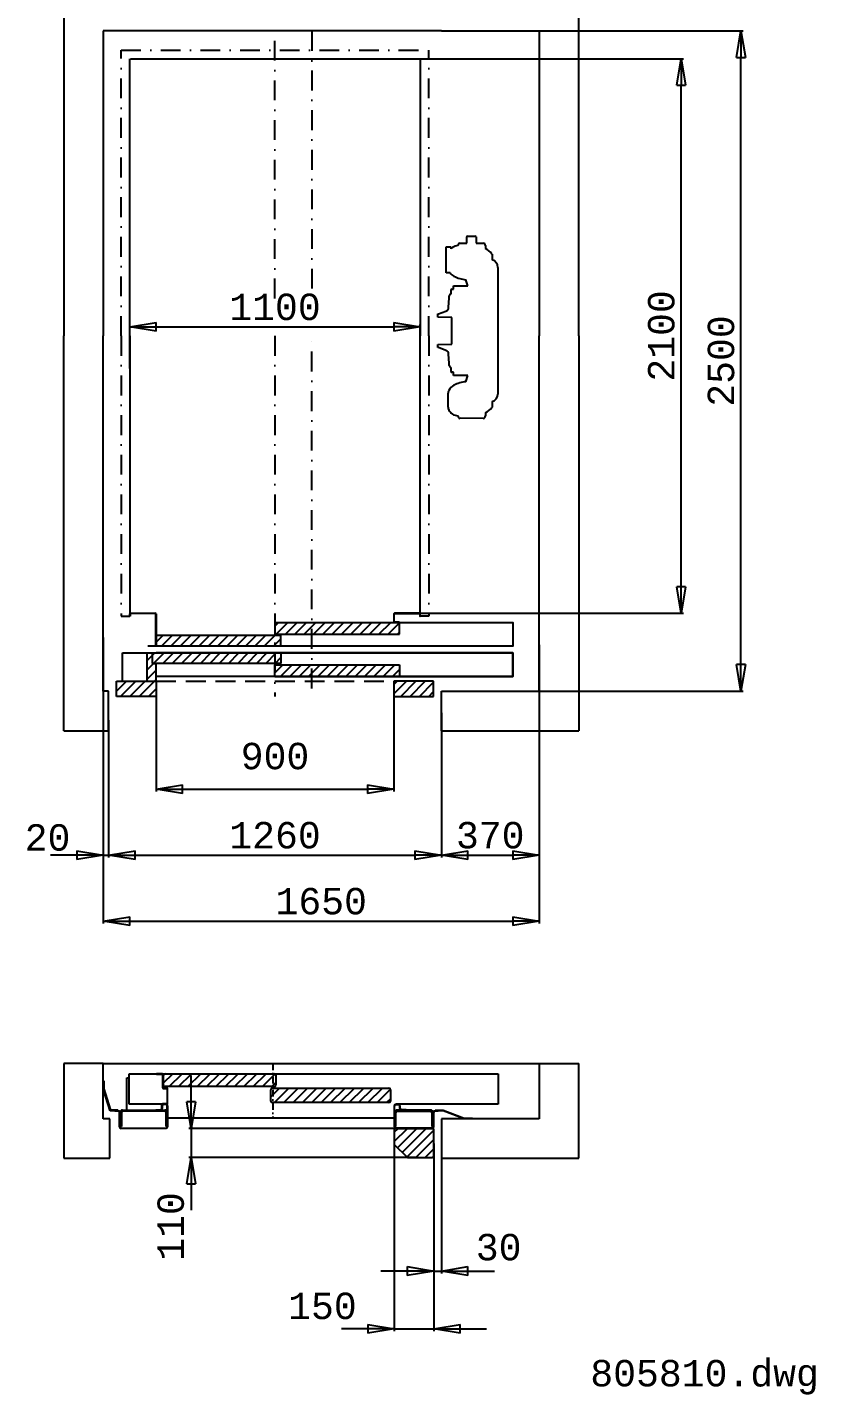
# Model space of a CAD drawing. Extents: x 29716 to 54257, y -8238 to 9896.
# Drawn here: x 46358 to 49343, y -8120 to -2941 of the extents above; entities that cross this region are included whole.
import ezdxf

# ---------------------------------------------------------------- set-up
doc = ezdxf.new("R2010")
doc.units = 0
doc.header["$LTSCALE"] = 50
doc.header["$MEASUREMENT"] = 0
doc.linetypes.add('DASHDOT', pattern=[1, 0.5, -0.25, 0, -0.25])
doc.linetypes.add('DASHED', pattern=[0.75, 0.5, -0.25])
doc.layers.get('0').update_dxf_attribs({"linetype": 'CONTINUOUS'})
doc.layers.get('Defpoints').update_dxf_attribs({"linetype": 'CONTINUOUS'})
for name, color, linetype in [('CONT_35', 250, 'CONTINUOUS'), ('CONT_70', 5, 'CONTINUOUS'), ('DASH_35', 30, 'DASHED'), ('DASHD_35', 40, 'DASHDOT'), ('DIM', 7, 'CONTINUOUS'), ('HATCH_35', 6, 'CONTINUOUS'), ('TEXT_50', 7, 'CONTINUOUS')]:
    doc.layers.add(name, color=color, linetype=linetype)
doc.styles.get("Standard").update_dxf_attribs({"font": 'monotxt'})
doc.dimstyles.get("Standard").update_dxf_attribs({"dimscale": 50, "dimtxt": 2, "dimasz": 2, "dimexe": 0.18, "dimexo": 0, "dimgap": 0.5, "dimtad": 1, "dimdec": 0, "dimrnd": 1, "dimzin": 0, "dimdsep": 46, "dimtxsty": 'Standard', "dimblk": 'CLOSED', "dimcen": 0.09, "dimadec": 0, "dimazin": 0, "dimtfac": 1, "dimtdec": 0, "dimtmove": 2, "dimatfit": 0, "dimldrblk": 'CLOSED', "dimfxl": 1, "dimtolj": 1, "dimtzin": 0, "dimarcsym": 0})
pattern_1 = [(45, (36998.805, -98202.149), (-17.6776695, 17.6776695), [])]

# ---------------------------------------------------------------- blocks, each defined once
blk = doc.blocks.new('_Closed')
at = {"color": 0, "linetype": 'Continuous', "lineweight": -2}
for p, q in [((-1, 0.167), (0, 0)), ((-1, 0.167), (-1, -0.167)), ((0, 0), (-1, -0.167)), ((0, 0), (-1, 0))]:
    blk.add_line(p, q, dxfattribs=at)
blk = doc.blocks.new('*D225')
at = {"layer": 'Defpoints', "color": 0, "transparency": 16777216}
for p in [(47747.4, -7156.1), (47897, -7168.5), (47897, -7870.2)]:
    blk.add_point(p, dxfattribs=at)
at = {"layer": 'DIM', "color": 0, "lineweight": -2, "transparency": 16777216}
for p, q in [((47747.4, -7156.1), (47747.4, -7879.2)), ((47897, -7168.5), (47897, -7879.2)), ((47647.4, -7870.2), (47547.4, -7870.2)), ((47747.4, -7870.2), (47897, -7870.2)), ((47997, -7870.2), (48097, -7870.2))]:
    blk.add_line(p, q, dxfattribs=at)
at = {"layer": 'DIM', "color": 0, "lineweight": -2, "transparency": 16777216, "xscale": 100, "yscale": 100, "zscale": 100}
blk.add_blockref('_Closed', (47747.4, -7870.2), dxfattribs=at)
at = {"layer": 'DIM', "color": 0, "lineweight": -2, "transparency": 16777216, "xscale": 100, "yscale": 100, "zscale": 100, "rotation": 180}
blk.add_blockref('_Closed', (47897, -7870.2), dxfattribs=at)
at = {"layer": 'DIM', "color": 0, "transparency": 16777216, "insert": (47475.6, -7784.3), "char_height": 100, "attachment_point": 5}
blk.add_mtext('\\A1;150', dxfattribs=at)
blk = doc.blocks.new('*D215')
at = {"layer": 'Defpoints', "color": 0, "transparency": 16777216}
for p in [(47926.6, -7189.6), (47897, -7199.8), (47926.6, -7651.6)]:
    blk.add_point(p, dxfattribs=at)
at = {"layer": 'DIM', "color": 0, "lineweight": -2, "transparency": 16777216}
for p, q in [((47926.6, -7189.6), (47926.6, -7660.6)), ((47897, -7199.8), (47897, -7660.6)), ((47797, -7651.6), (47697, -7651.6)), ((47897, -7651.6), (47926.6, -7651.6)), ((48026.6, -7651.6), (48126.6, -7651.6))]:
    blk.add_line(p, q, dxfattribs=at)
at = {"layer": 'DIM', "color": 0, "lineweight": -2, "transparency": 16777216, "xscale": 100, "yscale": 100, "zscale": 100}
blk.add_blockref('_Closed', (47897, -7651.6), dxfattribs=at)
at = {"layer": 'DIM', "color": 0, "lineweight": -2, "transparency": 16777216, "xscale": 100, "yscale": 100, "zscale": 100, "rotation": 180}
blk.add_blockref('_Closed', (47926.6, -7651.6), dxfattribs=at)
at = {"layer": 'DIM', "color": 0, "transparency": 16777216, "insert": (48142.8, -7561.8), "char_height": 100, "attachment_point": 5}
blk.add_mtext('\\A1;30', dxfattribs=at)
blk = doc.blocks.new('*D216')
at = {"layer": 'Defpoints', "color": 0, "transparency": 16777216}
for p in [(48296, -5351.9), (47926, -5573), (48296, -6076.6)]:
    blk.add_point(p, dxfattribs=at)
at = {"layer": 'DIM', "color": 0, "lineweight": -2, "transparency": 16777216}
for p, q in [((48296, -5351.9), (48296, -6085.6)), ((47926, -5573), (47926, -6085.6)), ((48026, -6076.6), (48196, -6076.6))]:
    blk.add_line(p, q, dxfattribs=at)
at = {"layer": 'DIM', "color": 0, "lineweight": -2, "transparency": 16777216, "xscale": 100, "yscale": 100, "zscale": 100, "rotation": 180}
blk.add_blockref('_Closed', (47926, -6076.6), dxfattribs=at)
at = {"layer": 'DIM', "color": 0, "lineweight": -2, "transparency": 16777216, "xscale": 100, "yscale": 100, "zscale": 100}
blk.add_blockref('_Closed', (48296, -6076.6), dxfattribs=at)
at = {"layer": 'DIM', "color": 0, "transparency": 16777216, "insert": (48111, -6001.6), "char_height": 100, "attachment_point": 5}
blk.add_mtext('\\A1;370', dxfattribs=at)
blk = doc.blocks.new('*D217')
at = {"layer": 'Defpoints', "color": 0, "transparency": 16777216}
for p in [(47690.5, -3060.1), (48834.2, -3060.1), (47780.1, -5160.1)]:
    blk.add_point(p, dxfattribs=at)
at = {"layer": 'DIM', "color": 0, "lineweight": -2, "transparency": 16777216}
for p, q in [((47690.5, -3060.1), (48843.2, -3060.1)), ((48834.2, -5060.1), (48834.2, -3160.1)), ((47780.1, -5160.1), (48843.2, -5160.1))]:
    blk.add_line(p, q, dxfattribs=at)
at = {"layer": 'DIM', "color": 0, "lineweight": -2, "transparency": 16777216, "xscale": 100, "yscale": 100, "zscale": 100}
for p, rotation in [((48834.2, -3060.1), 90), ((48834.2, -5160.1), 270)]:
    blk.add_blockref('_Closed', p, dxfattribs=dict(at, rotation=rotation))
at = {"layer": 'DIM', "color": 0, "transparency": 16777216, "insert": (48759.2, -4110.1), "char_height": 100, "attachment_point": 5, "rotation": 90}
blk.add_mtext('\\A1;2100', dxfattribs=at)
blk = doc.blocks.new('*D218')
at = {"layer": 'Defpoints', "color": 0, "transparency": 16777216}
for p in [(46646, -5252.3), (48296, -5280.5), (48296, -6326.4)]:
    blk.add_point(p, dxfattribs=at)
at = {"layer": 'DIM', "color": 0, "lineweight": -2, "transparency": 16777216}
for p, q in [((46646, -5252.3), (46646, -6335.4)), ((48296, -5280.5), (48296, -6335.4)), ((46746, -6326.4), (48196, -6326.4))]:
    blk.add_line(p, q, dxfattribs=at)
at = {"layer": 'DIM', "color": 0, "lineweight": -2, "transparency": 16777216, "xscale": 100, "yscale": 100, "zscale": 100, "rotation": 180}
blk.add_blockref('_Closed', (46646, -6326.4), dxfattribs=at)
at = {"layer": 'DIM', "color": 0, "lineweight": -2, "transparency": 16777216, "xscale": 100, "yscale": 100, "zscale": 100}
blk.add_blockref('_Closed', (48296, -6326.4), dxfattribs=at)
at = {"layer": 'DIM', "color": 0, "transparency": 16777216, "insert": (47471, -6251.4), "char_height": 100, "attachment_point": 5}
blk.add_mtext('\\A1;1650', dxfattribs=at)
blk = doc.blocks.new('*D219')
at = {"layer": 'Defpoints', "color": 0, "transparency": 16777216}
for p in [(47790.1, -7111.2), (46978.8, -7221), (47838.4, -7221)]:
    blk.add_point(p, dxfattribs=at)
at = {"layer": 'DIM', "color": 0, "lineweight": -2, "transparency": 16777216}
for p, q in [((46978.8, -7011.2), (46978.8, -6911.2)), ((47790.1, -7111.2), (46969.8, -7111.2)), ((46978.8, -7111.2), (46978.8, -7221)), ((47838.4, -7221), (46969.8, -7221)), ((46978.8, -7321), (46978.8, -7421))]:
    blk.add_line(p, q, dxfattribs=at)
at = {"layer": 'DIM', "color": 0, "lineweight": -2, "transparency": 16777216, "xscale": 100, "yscale": 100, "zscale": 100}
for p, rotation in [((46978.8, -7111.2), 270), ((46978.8, -7221), 90)]:
    blk.add_blockref('_Closed', p, dxfattribs=dict(at, rotation=rotation))
at = {"layer": 'DIM', "color": 0, "transparency": 16777216, "insert": (46901.7, -7482.9), "char_height": 100, "attachment_point": 5, "rotation": 90}
blk.add_mtext('\\A1;110', dxfattribs=at)
blk = doc.blocks.new('*D221')
at = {"layer": 'Defpoints', "color": 0, "transparency": 16777216}
for p in [(47846, -4075.7), (47846, -4171.1), (46746, -4233.5)]:
    blk.add_point(p, dxfattribs=at)
at = {"layer": 'DIM', "color": 0, "lineweight": -2, "transparency": 16777216}
for p, q in [((46746, -4233.5), (46746, -4066.7)), ((46846, -4075.7), (47746, -4075.7)), ((47846, -4171.1), (47846, -4066.7))]:
    blk.add_line(p, q, dxfattribs=at)
at = {"layer": 'DIM', "color": 0, "lineweight": -2, "transparency": 16777216, "xscale": 100, "yscale": 100, "zscale": 100, "rotation": 180}
blk.add_blockref('_Closed', (46746, -4075.7), dxfattribs=at)
at = {"layer": 'DIM', "color": 0, "lineweight": -2, "transparency": 16777216, "xscale": 100, "yscale": 100, "zscale": 100}
blk.add_blockref('_Closed', (47846, -4075.7), dxfattribs=at)
at = {"layer": 'DIM', "color": 0, "transparency": 16777216, "insert": (47296, -4000.7), "char_height": 100, "attachment_point": 5}
blk.add_mtext('\\A1;1100', dxfattribs=at)
blk = doc.blocks.new('*D222')
at = {"layer": 'Defpoints', "color": 0, "transparency": 16777216}
for p in [(47926, -5538.1), (46666, -5565.1), (47926, -6076.6)]:
    blk.add_point(p, dxfattribs=at)
at = {"layer": 'DIM', "color": 0, "lineweight": -2, "transparency": 16777216}
for p, q in [((47926, -5538.1), (47926, -6085.6)), ((46666, -5565.1), (46666, -6085.6)), ((46766, -6076.6), (47826, -6076.6))]:
    blk.add_line(p, q, dxfattribs=at)
at = {"layer": 'DIM', "color": 0, "lineweight": -2, "transparency": 16777216, "xscale": 100, "yscale": 100, "zscale": 100, "rotation": 180}
blk.add_blockref('_Closed', (46666, -6076.6), dxfattribs=at)
at = {"layer": 'DIM', "color": 0, "lineweight": -2, "transparency": 16777216, "xscale": 100, "yscale": 100, "zscale": 100}
blk.add_blockref('_Closed', (47926, -6076.6), dxfattribs=at)
at = {"layer": 'DIM', "color": 0, "transparency": 16777216, "insert": (47296, -6001.6), "char_height": 100, "attachment_point": 5}
blk.add_mtext('\\A1;1260', dxfattribs=at)
blk = doc.blocks.new('*D223')
at = {"layer": 'Defpoints', "color": 0, "transparency": 16777216}
for p in [(46846, -5456.2), (47746, -5458.1), (47746, -5826.9)]:
    blk.add_point(p, dxfattribs=at)
at = {"layer": 'DIM', "color": 0, "lineweight": -2, "transparency": 16777216}
for p, q in [((46846, -5456.2), (46846, -5835.9)), ((47746, -5458.1), (47746, -5835.9)), ((46946, -5826.9), (47646, -5826.9))]:
    blk.add_line(p, q, dxfattribs=at)
at = {"layer": 'DIM', "color": 0, "lineweight": -2, "transparency": 16777216, "xscale": 100, "yscale": 100, "zscale": 100, "rotation": 180}
blk.add_blockref('_Closed', (46846, -5826.9), dxfattribs=at)
at = {"layer": 'DIM', "color": 0, "lineweight": -2, "transparency": 16777216, "xscale": 100, "yscale": 100, "zscale": 100}
blk.add_blockref('_Closed', (47746, -5826.9), dxfattribs=at)
at = {"layer": 'DIM', "color": 0, "transparency": 16777216, "insert": (47296, -5701.9), "char_height": 100, "attachment_point": 5}
blk.add_mtext('\\A1;900', dxfattribs=at)
blk = doc.blocks.new('*D224')
at = {"layer": 'Defpoints', "color": 0, "transparency": 16777216}
for p in [(46646, -5455.1), (46666, -5605.1), (46666, -6076.6)]:
    blk.add_point(p, dxfattribs=at)
at = {"layer": 'DIM', "color": 0, "lineweight": -2, "transparency": 16777216}
for p, q in [((46646, -5455.1), (46646, -6085.6)), ((46666, -5605.1), (46666, -6085.6)), ((46546, -6076.6), (46446, -6076.6)), ((46646, -6076.6), (46666, -6076.6)), ((46766, -6076.6), (46866, -6076.6))]:
    blk.add_line(p, q, dxfattribs=at)
at = {"layer": 'DIM', "color": 0, "lineweight": -2, "transparency": 16777216, "xscale": 100, "yscale": 100, "zscale": 100}
blk.add_blockref('_Closed', (46646, -6076.6), dxfattribs=at)
at = {"layer": 'DIM', "color": 0, "lineweight": -2, "transparency": 16777216, "xscale": 100, "yscale": 100, "zscale": 100, "rotation": 180}
blk.add_blockref('_Closed', (46666, -6076.6), dxfattribs=at)
at = {"layer": 'DIM', "color": 0, "transparency": 16777216, "insert": (46434.7, -6010.2), "char_height": 100, "attachment_point": 5}
blk.add_mtext('\\A1;20', dxfattribs=at)
blk = doc.blocks.new('*D220')
at = {"layer": 'Defpoints', "color": 0, "transparency": 16777216}
for p in [(48151.2, -2955.1), (49060.3, -2955.1), (48112.8, -5455.1)]:
    blk.add_point(p, dxfattribs=at)
at = {"layer": 'DIM', "color": 0, "lineweight": -2, "transparency": 16777216}
for p, q in [((48151.2, -2955.1), (49069.3, -2955.1)), ((49060.3, -5355.1), (49060.3, -3055.1)), ((48112.8, -5455.1), (49069.3, -5455.1))]:
    blk.add_line(p, q, dxfattribs=at)
at = {"layer": 'DIM', "color": 0, "lineweight": -2, "transparency": 16777216, "xscale": 100, "yscale": 100, "zscale": 100}
for p, rotation in [((49060.3, -2955.1), 90), ((49060.3, -5455.1), 270)]:
    blk.add_blockref('_Closed', p, dxfattribs=dict(at, rotation=rotation))
at = {"layer": 'DIM', "color": 0, "transparency": 16777216, "insert": (48985.3, -4205.1), "char_height": 100, "attachment_point": 5, "rotation": 90}
blk.add_mtext('\\A1;2500', dxfattribs=at)

msp = doc.modelspace()

# ---------------------------------------------------------------- hatches: boundary and pattern name
at = {"layer": 'HATCH_35'}
h = msp.add_hatch(dxfattribs=at)
h.set_pattern_fill('ANSI31', color=256, scale=200, style=0)
h.set_pattern_definition(pattern_1)
h.paths.add_polyline_path([(47768, -5195.1), (47436, -5195.1), (47436, -5239.5), (47768, -5239.5)])
h.paths.add_polyline_path([(47436, -5195.1), (47296, -5195.1), (47296, -5239.5), (47436, -5239.5)])
h.paths.add_polyline_path([(47768, -5355.7), (47436, -5355.7), (47436, -5400.1), (47768, -5400.1)])
h.paths.add_polyline_path([(47436, -5355.7), (47296, -5355.7), (47296, -5400.1), (47436, -5400.1)])
h = msp.add_hatch(dxfattribs=at)
h.set_pattern_fill('ANSI31', color=256, scale=200, style=0)
h.set_pattern_definition(pattern_1)
h.paths.add_polyline_path([(47296, -5245.1), (46846, -5245.1), (46846, -5285.1), (47296, -5285.1)])
h.paths.add_polyline_path([(47318, -5245.1), (47296, -5245.1), (47296, -5285.1), (47318, -5285.1)])
h.paths.add_polyline_path([(47318, -5310.1), (47296, -5310.1), (47296, -5350.1), (47318, -5350.1)])
h.paths.add_polyline_path([(47296, -5310.1), (46830.9, -5310.1), (46830.9, -5350.1), (46846, -5350.1), (47296, -5350.1)])
h = msp.add_hatch(dxfattribs=at)
h.set_pattern_fill('ANSI31', color=256, scale=200, style=0)
h.set_pattern_definition(pattern_1)
h.paths.add_polyline_path([(46846, -5350.1), (46830.9, -5350.1), (46830.9, -5310.1), (46811, -5310.1), (46811, -5418.1), (46846, -5418.1)])
h = msp.add_hatch(dxfattribs=at)
h.set_pattern_fill('ANSI31', color=256, scale=200, style=0)
h.set_pattern_definition(pattern_1)
h.paths.add_polyline_path([(46846, -5418.1), (46811, -5418.1), (46696, -5418.1), (46696, -5475.1), (46846, -5475.1)])
h = msp.add_hatch(dxfattribs=at)
h.set_pattern_fill('ANSI31', color=256, scale=200, style=0)
h.set_pattern_definition(pattern_1)
h.paths.add_polyline_path([(47896, -5418.1), (47746, -5418.1), (47746, -5475.1), (47896, -5475.1)])
h = msp.add_hatch(dxfattribs=at)
h.set_pattern_fill('ANSI31', color=256, scale=200, style=0)
h.set_pattern_definition(pattern_1)
edge = h.paths.add_edge_path()
edge.add_arc((46879.8, -6910.3), 6.09, 90, 180)
edge.add_line((46873.7, -6910.3), (46873.7, -6946.9))
edge.add_arc((46879.8, -6946.9), 6.09, 180, 270)
edge.add_line((46879.8, -6952.9), (47293.1, -6952.9))
edge.add_arc((47293.1, -6946.9), 6.09, 270, 360)
edge.add_line((47299.2, -6946.9), (47299.2, -6910.3))
edge.add_arc((47293.1, -6910.3), 6.09, 0, 90)
edge.add_line((47293.1, -6904.2), (46879.8, -6904.2))
h = msp.add_hatch(dxfattribs=at)
h.set_pattern_fill('ANSI31', color=256, scale=200, style=0)
h.set_pattern_definition(pattern_1)
edge = h.paths.add_edge_path()
edge.add_line((47733.3, -6965.1), (47733.3, -7007.7))
edge.add_arc((47727.2, -7007.7), 6.09, -90, 0, ccw=False)
edge.add_line((47727.2, -7013.8), (47286.4, -7013.8))
edge.add_arc((47286.4, -7007.7), 6.09, 180, 270, ccw=False)
edge.add_line((47280.3, -7007.7), (47280.3, -6965.1))
edge.add_arc((47286.4, -6965.1), 6.09, 90, 180, ccw=False)
edge.add_line((47286.4, -6959), (47727.2, -6959))
edge.add_arc((47727.2, -6965.1), 6.09, 0, 90, ccw=False)
h = msp.add_hatch(dxfattribs=at)
h.set_pattern_fill('ANSI31', color=256, scale=200, style=0)
h.set_pattern_definition(pattern_1)
edge = h.paths.add_edge_path()
edge.add_arc((47892.2, -7216.1), 4.87, 270, 360)
edge.add_line((47897, -7216.1), (47897, -7116.1))
edge.add_arc((47892.2, -7116.1), 4.87, 0, 90)
edge.add_line((47892.2, -7111.2), (47752.3, -7111.2))
edge.add_arc((47752.3, -7116.1), 4.87, 90, 180)
edge.add_line((47747.4, -7116.1), (47747.4, -7170.3))
edge.add_arc((47752.3, -7170.3), 4.87, 180, 225)
edge.add_line((47748.8, -7173.7), (47794.7, -7219.6))
edge.add_arc((47798.1, -7216.1), 4.87, 225, 270)
edge.add_line((47798.1, -7221), (47892.2, -7221))
h.paths.add_polyline_path([(47317.3, -7709.3), (47634, -7709.3), (47634, -7859.3), (47317.3, -7859.3)], flags=9)

# ---------------------------------------------------------------- linework, layer by layer
at = {"layer": 'CONT_35', "ltscale": 3}
for p, q in [((46746, -4110.1), (46746, -3060.1)), ((46749, -3060.1), (47846, -3060.1)), ((47846, -3060.1), (47846, -4110.1)), ((47944.1, -3772.1), (47961.6, -3772.1)), ((47944.1, -3871.6), (47944.1, -3772.1)), ((47961.6, -3772.1), (47961.6, -3779.8)), ((47967.7, -3774.6), (47967.7, -3774.6)), ((47988.3, -3768.1), (47988.3, -3768.1)), ((47996.6, -3758.6), (48021.8, -3758.6)), ((48021.8, -3758.6), (48021.8, -3735)), ((48024.8, -3732), (48054.5, -3732)), ((48057.5, -3735), (48057.5, -3758.5)), ((48057.5, -3758.5), (48084.3, -3758.5)), ((48084.3, -3758.5), (48084.3, -3758.5)), ((48092.6, -3768.1), (48092.6, -3779.1)), ((48116.5, -3799.8), (48118.4, -3800.3)), ((48118.4, -3800.3), (48118.4, -3822.1)), ((47958.8, -3871.6), (47944.1, -3871.6)), ((48140.1, -3850.5), (48140.1, -4330.2)), ((47965.5, -3932.8), (47972.5, -3932.8)), ((47972.5, -3920.4), (48025.8, -3920.4)), ((47972.5, -3932.8), (47972.5, -3920.4)), ((48025.8, -3920.4), (48018.8, -3897.3)), ((47953.5, -4001.6), (47956, -3967.4)), ((47956, -3967.4), (47956, -3958.4)), ((47962.5, -3950.5), (47962.5, -3935.8)), ((47912.5, -4026.4), (47915.5, -4026.3)), ((47912.5, -4038.4), (47912.5, -4026.4)), ((47966, -4039.9), (47912.5, -4038.4)), ((47915.5, -4026.3), (47943.4, -4015.9)), ((47966, -4140.8), (47966, -4039.9)), ((46746, -4110.1), (46746, -5160.1)), ((47846, -5160.1), (47846, -4110.1)), ((47912.5, -4142.4), (47966, -4140.8)), ((47912.5, -4154.4), (47912.5, -4142.4)), ((47915.5, -4154.4), (47912.5, -4154.4)), ((47943.4, -4164.8), (47915.5, -4154.4)), ((47956, -4213.4), (47953.5, -4179.1)), ((47956, -4222.4), (47956, -4213.4)), ((47962.5, -4244.9), (47962.5, -4230.2)), ((47972.5, -4247.9), (47965.5, -4247.9)), ((47972.5, -4260.3), (47972.5, -4247.9)), ((48025.8, -4260.3), (47972.5, -4260.3)), ((48018.8, -4283.4), (48025.8, -4260.3)), ((47951.1, -4379.6), (47951.1, -4327.3)), ((48092.6, -4401.6), (48092.6, -4412.6)), ((48118.4, -4380.4), (48116.5, -4380.9)), ((48118.4, -4358.6), (48118.4, -4380.4)), ((48084.3, -4422.2), (47996.6, -4422.1)), ((46746, -5171.1), (46746, -5163.1)), ((46747.5, -5171.1), (46746, -5171.1)), ((46747.5, -5163.2), (46747.5, -5171.1)), ((46749, -5160.1), (46842.9, -5160.1)), ((46842.9, -5161.6), (46749.1, -5161.6)), ((46844.5, -5282), (46844.5, -5163.2)), ((46846, -5163.2), (46846, -5191)), ((47296, -5195.1), (47296, -5239.5)), ((47768, -5239.5), (47768, -5195.1)), ((47318, -5245.1), (46846, -5245.1)), ((46846, -5250.1), (46846, -5279.5)), ((47296, -5239.5), (47768, -5239.5)), ((47318, -5285.1), (47318, -5245.1)), ((46719, -5418.1), (46719, -5310.1)), ((46811, -5310.1), (46811, -5418.1)), ((46816, -5283.6), (46842.9, -5283.6)), ((46816, -5285.1), (46816, -5283.6)), ((46843, -5285.1), (46816, -5285.1)), ((46830.9, -5310.1), (46830.9, -5350.1)), ((47318, -5310.1), (47318, -5350.1)), ((48196, -5310.1), (48196, -5400.1)), ((46830.9, -5350.1), (46846, -5350.1)), ((47318, -5350.1), (46846, -5350.1)), ((46846, -5418.1), (46846, -5350.1)), ((47296, -5355.7), (47768, -5355.7)), ((47296, -5355.7), (47768, -5355.7)), ((47296, -5400.1), (47296, -5355.7)), ((47768, -5355.7), (47768, -5400.1)), ((46696, -5475.1), (46696, -5418.1)), ((46846, -5418.1), (46846, -5475.1)), ((47896, -5418.1), (47746, -5418.1)), ((47746, -5418.1), (47746, -5475.1)), ((47896, -5475.1), (47896, -5418.1)), ((46846, -5475.1), (46696, -5475.1)), ((47746, -5475.1), (47896, -5475.1))]:
    msp.add_line(p, q, dxfattribs=at)
at = {"layer": 'CONT_35'}
for p, q in [((46646, -6865.7), (48296, -6865.7)), ((46646, -6962), (46646, -6931.5)), ((46646, -6931.5), (46647.8, -6931.5)), ((46647.8, -6931.5), (46647.8, -6962.1)), ((46734.9, -7041.8), (46734.9, -6920.1)), ((46734.9, -6920.1), (46743.4, -6920.1)), ((46743.4, -6904.2), (48140.6, -6904.2)), ((46743.4, -7019.9), (46743.4, -6904.2)), ((46868.1, -6904.2), (46846.9, -6904.2)), ((46846.9, -6904.2), (46846.9, -6905.5)), ((46846.9, -6905.5), (46868.1, -6905.5)), ((46870.1, -6907.4), (46870.1, -6957.1)), ((46871.3, -6957.1), (46871.3, -6907.4)), ((46873.7, -6946.9), (46873.7, -6910.3)), ((46879.8, -6904.2), (47293.1, -6904.2)), ((47299.2, -6910.3), (47299.2, -6946.9)), ((48140.6, -6904.2), (48140.6, -7019.9)), ((46671.4, -7044.3), (46646, -6962)), ((46647.8, -6962.1), (46672.6, -7042.4)), ((46886.4, -6959), (46873.2, -6959)), ((46873.2, -6960.3), (46886.4, -6960.3)), ((47293.1, -6952.9), (46879.8, -6952.9)), ((46888.3, -6962.2), (46888.3, -7016.8)), ((46889.5, -7016.8), (46889.5, -6962.2)), ((47280.3, -7007.7), (47280.3, -6965.1)), ((47286.4, -6959), (47727.2, -6959)), ((47733.3, -6965.1), (47733.3, -7007.7)), ((46701.3, -7042.4), (46672.6, -7042.4)), ((46701.3, -7042.4), (46701.3, -7044.3)), ((46719.1, -7041.8), (46878.6, -7041.8)), ((46867.3, -7019.9), (46743.4, -7019.9)), ((46844.5, -7041.8), (46844.5, -7040.6)), ((46844.5, -7040.6), (46862.8, -7040.6)), ((46862.8, -7041.8), (46844.5, -7041.8)), ((46862.8, -7041.8), (46844.5, -7041.8)), ((46866.4, -7022.4), (46866.4, -7035.7)), ((46866.4, -7035.7), (46867.6, -7035.7)), ((46867.6, -7035.7), (46867.6, -7022.4)), ((46867.6, -7035.7), (46867.6, -7026)), ((46868.8, -7026), (46868.8, -7035.7)), ((46886.4, -7018.7), (46870.1, -7018.7)), ((46870.1, -7019.9), (46886.4, -7019.9)), ((46870.1, -7019.9), (46886.4, -7019.9)), ((46873.7, -7019.9), (46883.5, -7019.9)), ((46883.5, -7021.1), (46873.7, -7021.1)), ((46888.3, -7105.2), (46888.3, -7026)), ((46889.5, -7026), (46889.5, -7105.2)), ((47727.2, -7013.8), (47286.4, -7013.8)), ((47747.4, -7026), (47747.4, -7105.2)), ((47748.6, -7105.2), (47748.6, -7026)), ((48140.6, -7019.9), (47753.5, -7019.9)), ((47763.2, -7019.9), (47753.5, -7019.9)), ((47753.5, -7021.1), (47763.2, -7021.1)), ((47884.9, -7041.8), (47758.3, -7041.8)), ((47768.1, -7026), (47768.1, -7035.7)), ((47769.3, -7035.7), (47769.3, -7026)), ((47792.4, -7040.6), (47774.2, -7040.6)), ((47774.2, -7041.8), (47792.4, -7041.8)), ((47792.4, -7041.8), (47792.4, -7040.6)), ((47901.9, -7042.4), (47932.3, -7042.4)), ((47901.9, -7044.3), (47901.9, -7042.4)), ((47932.3, -7042.4), (48012.9, -7072.9)), ((46701.3, -7044.3), (46671.4, -7044.3)), ((46689.8, -7045.5), (46689.8, -7044.3)), ((46689.8, -7044.3), (46702, -7044.3)), ((46702, -7045.5), (46689.8, -7045.5)), ((46706.9, -7105.2), (46706.9, -7050.4)), ((46708.1, -7050.4), (46708.1, -7105.2)), ((46709.3, -7103.9), (46709.3, -7051.6)), ((46714.2, -7051.6), (46714.2, -7103.9)), ((46878.6, -7046.7), (46719.1, -7046.7)), ((46883.5, -7103.9), (46883.5, -7051.6)), ((46888.3, -7051.6), (46888.3, -7103.9)), ((46889.5, -7071.7), (47747.4, -7071.7)), ((47748.6, -7051.6), (47748.6, -7103.9)), ((47753.5, -7103.9), (47753.5, -7051.6)), ((47758.3, -7046.7), (47884.9, -7046.7)), ((47889.7, -7051.6), (47889.7, -7103.9)), ((47894.6, -7103.9), (47894.6, -7051.6)), ((47895.8, -7050.4), (47895.8, -7105.2)), ((47897, -7105.2), (47897, -7050.4)), ((47932.3, -7044.3), (47901.9, -7044.3)), ((47914.1, -7044.3), (47901.9, -7044.3)), ((47901.9, -7045.5), (47914.1, -7045.5)), ((47914.1, -7045.5), (47914.1, -7044.3)), ((48012.9, -7074.7), (47932.3, -7044.3)), ((48012.9, -7072.9), (48043.3, -7072.9)), ((48043.3, -7074.7), (48012.9, -7074.7)), ((48043.3, -7074.7), (48043.3, -7072.9)), ((46714.2, -7103.9), (46709.3, -7103.9)), ((46713, -7110), (46883.5, -7110)), ((46883.5, -7111.2), (46713, -7111.2)), ((46888.3, -7103.9), (46883.5, -7103.9)), ((47747.4, -7116.1), (47747.4, -7170.3)), ((47748.6, -7103.9), (47753.5, -7103.9)), ((47752.3, -7111.2), (47892.2, -7111.2)), ((47890.9, -7110), (47753.5, -7110)), ((47753.5, -7111.2), (47892.2, -7111.2)), ((47889.7, -7103.9), (47894.6, -7103.9)), ((47897, -7216.1), (47897, -7116.1)), ((47748.8, -7173.7), (47794.7, -7219.6)), ((47798.1, -7221), (47892.2, -7221))]:
    msp.add_line(p, q, dxfattribs=at)
at = {"layer": 'CONT_35', "ltscale": 3}
for points in [[(46846, -5173.1), (46846, -5245.1), (46846, -5285.1)], [(47296, -5195.1), (47768, -5195.1), (48196, -5195.1), (48196, -5285.1), (47318, -5285.1), (46846, -5285.1)], [(46719, -5310.1), (46811, -5310.1), (46830.9, -5310.1), (47318, -5310.1), (48196, -5310.1)], [(47296, -5400.1), (47768, -5400.1), (48196, -5400.1), (48196, -5310.1), (47318, -5310.1), (46846, -5310.1)], [(46696, -5418.1), (46811, -5418.1), (46846, -5418.1)], [(48196, -5400.1), (47768, -5400.1), (47296, -5400.1), (46846, -5400.1)]]:
    msp.add_lwpolyline(points, dxfattribs=at)
msp.add_lwpolyline([(47766, -5195.1), (47766, -5193.6), (47749.1, -5193.6, -0.414214), (47747.5, -5192), (47747.5, -5163.2, -0.414214), (47749.1, -5161.6), (47842.9, -5161.6, -0.414214), (47844.5, -5163.2), (47844.5, -5171.1), (47846, -5171.1), (47846, -5163.1, 0.414214), (47843, -5160.1), (47749.1, -5160.1, 0.414214), (47746, -5163.2), (47746, -5192, 0.414214), (47749.1, -5195.1)], format="xyb", close=True, dxfattribs=at)
for centre, radius, start, end in [((48000.6, -3818.8), 55.1, 126.6176, 135.0158), ((47991.3, -3813.9), 45.8, 93.7195, 120.9226), ((47998, -3768.1), 9.69, 98.41, 179.961), ((48024.8, -3735), 3, 90, 180), ((48054.5, -3735), 3, 0, 90), ((48083, -3768.1), 9.69, 0, 82.2138), ((48071.8, -3827.3), 52.5, 31.5725, 66.646), ((48110.6, -3850.5), 29.5, 0, 74.6154), ((48000.6, -3835.7), 55.1, 220.6842, 240.6322), ((48031.2, -3774.2), 123.8, 242.2251, 264.234), ((47965.5, -3935.8), 3, 90, 180), ((47964, -3958.4), 8, 100.8069, 180), ((47936.5, -4000.4), 17, 293.9822, 355.7487), ((47936.5, -4180.4), 17, 4.2513, 66.0178), ((47964, -4222.4), 8, 180, 259.1931), ((47965.5, -4244.9), 3, 180, 270), ((48000.6, -4345), 55.1, 119.3678, 148.4367), ((48031.2, -4406.5), 123.8, 95.766, 117.7749), ((47978.8, -4327.8), 27.7, 155.3135, 179.0898), ((48110.6, -4330.2), 29.5, 285.3846, 0), ((47978.8, -4379.2), 27.7, 180.9102, 204.6865), ((48000.6, -4361.9), 55.1, 211.5633, 233.3824), ((48071.8, -4353.4), 52.5, 293.354, 328.4275), ((47991.2, -4366.8), 45.8, 239.0774, 266.3482), ((47998, -4412.6), 9.69, 179.961, 261.59), ((48083, -4412.6), 9.69, 277.7862, 0), ((46749, -5163.1), 3, 90, 180), ((46749.1, -5163.2), 1.6, 90, 180), ((46842.9, -5163.2), 3.1, 0, 90), ((46842.9, -5163.2), 1.6, 0, 90), ((46842.9, -5282), 1.6, 270, 0), ((46843, -5282.1), 3, 270, 0)]:
    msp.add_arc(centre, radius, start, end, dxfattribs=at)
at = {"layer": 'CONT_35'}
for centre, radius, start, end in [((46868.1, -6907.4), 3.17, 0, 90), ((46868.1, -6907.4), 1.95, 0, 90), ((46879.8, -6910.3), 6.09, 90, 180), ((47293.1, -6910.3), 6.09, 0, 90), ((46873.2, -6957.1), 3.17, 180, 270), ((46873.2, -6957.1), 1.95, 180, 270), ((46879.8, -6946.9), 6.09, 180, 270), ((46886.4, -6962.2), 3.17, 0, 90), ((46886.4, -6962.2), 1.95, 0, 90), ((47286.4, -6965.1), 6.09, 90, 180), ((47293.1, -6946.9), 6.09, 270, 0), ((47727.2, -6965.1), 6.09, 0, 90), ((46719.1, -7051.6), 9.74, 90, 180), ((46862.8, -7035.7), 4.87, 270, 0), ((46862.8, -7035.7), 6.09, 270, 0), ((46870.1, -7022.4), 3.65, 138.1897, 180), ((46870.1, -7022.4), 3.65, 90, 138.1897), ((46873.7, -7026), 6.09, 90, 180), ((46870.1, -7022.4), 2.44, 90, 180), ((46873.7, -7026), 4.87, 90, 180), ((46878.6, -7051.6), 9.74, 0, 90), ((46883.5, -7026), 6.09, 0, 90), ((46883.5, -7026), 4.87, 0, 90), ((46886.4, -7016.8), 3.17, 270, 0), ((46886.4, -7016.8), 1.95, 270, 0), ((47286.4, -7007.7), 6.09, 180, 270), ((47727.2, -7007.7), 6.09, 270, 0), ((47753.5, -7026), 6.09, 90, 180), ((47753.5, -7026), 4.87, 90, 180), ((47758.3, -7051.6), 9.74, 90, 180), ((47763.2, -7026), 6.09, 0, 90), ((47763.2, -7026), 4.87, 0, 90), ((47774.2, -7035.7), 6.09, 180, 270), ((47774.2, -7035.7), 4.87, 180, 270), ((47884.9, -7051.6), 9.74, 0, 90), ((46702, -7050.4), 6.09, 0, 90), ((46702, -7050.4), 4.87, 0, 90), ((46719.1, -7051.6), 4.87, 90, 180), ((46878.6, -7051.6), 4.87, 0, 90), ((47758.3, -7051.6), 4.87, 90, 180), ((47884.9, -7051.6), 4.87, 0, 90), ((47901.9, -7050.4), 6.09, 90, 180), ((47901.9, -7050.4), 4.87, 90, 180), ((46713, -7105.2), 6.09, 180, 270), ((46713, -7105.2), 4.87, 180, 270), ((46883.5, -7105.2), 6.09, 270, 0), ((46883.5, -7105.2), 4.87, 270, 0), ((47753.5, -7105.2), 6.09, 180, 270), ((47752.3, -7116.1), 4.87, 90, 180), ((47753.5, -7105.2), 4.87, 180, 270), ((47890.9, -7105.2), 4.87, 270, 0), ((47890.9, -7105.2), 6.09, 270, 0), ((47892.2, -7116.1), 4.87, 0, 90), ((47752.3, -7170.3), 4.87, 180, 225), ((47798.1, -7216.1), 4.87, 225, 270), ((47892.2, -7216.1), 4.87, 270, 0)]:
    msp.add_arc(centre, radius, start, end, dxfattribs=at)
at = {"layer": 'CONT_70', "ltscale": 3}
for p, q in [((46496, -2805.1), (46496, -4110.1)), ((48446, -4110.1), (48446, -2805.1)), ((47926, -2955.1), (46646, -2955.1)), ((46646, -2955.1), (46646, -4110.1)), ((47926, -2955.1), (48296, -2955.1)), ((48296, -2955.1), (48296, -4110.1)), ((46496, -5605.1), (46496, -4110.1)), ((46646, -5455.1), (46646, -4110.1)), ((48296, -5455.1), (48296, -4110.1)), ((48446, -4110.1), (48446, -5605.1)), ((46666, -5455.1), (46646, -5455.1)), ((46666, -5605.1), (46666, -5455.1)), ((47926, -5455.1), (48296, -5455.1)), ((47926, -5605.1), (47926, -5455.1)), ((46496, -5605.1), (46666, -5605.1)), ((47926, -5605.1), (48446, -5605.1))]:
    msp.add_line(p, q, dxfattribs=at)
at = {"layer": 'CONT_70'}
for p, q in [((46496, -6865.7), (46496, -7224.2)), ((46646, -6865.7), (46496, -6865.7)), ((46646, -7074.7), (46646, -6865.7)), ((48296, -6865.7), (48446, -6865.7)), ((48296, -6865.7), (48296, -7074.7)), ((48446, -7224.2), (48446, -6865.7)), ((46670.4, -7074.7), (46646, -7074.7)), ((46670.4, -7224.2), (46670.4, -7074.7)), ((48296, -7074.7), (47926.6, -7074.7)), ((47926.6, -7074.7), (47926.6, -7224.2)), ((46496, -7224.2), (46670.4, -7224.2)), ((47926.6, -7224.2), (48446, -7224.2))]:
    msp.add_line(p, q, dxfattribs=at)
at = {"layer": 'DASH_35', "ltscale": 3}
msp.add_line((46846, -5418.1), (47746, -5418.1), dxfattribs=at)
at = {"layer": 'DASHD_35', "ltscale": 3}
for p, q in [((47296, -3968.1), (47296, -2925.1)), ((47436, -2955.1), (47436, -3975.5)), ((46713.5, -3027.6), (47878.5, -3027.6)), ((46713.5, -4110.1), (46713.5, -3027.6)), ((47878.5, -4110.1), (47878.5, -3027.6)), ((46713.5, -4110.1), (46713.5, -5171.1)), ((47296, -4110.1), (47296, -4109.6)), ((47296, -4110.1), (47296, -5475.1)), ((47436, -5445.1), (47436, -4120.2)), ((47878.5, -4110.1), (47878.5, -5171.1)), ((46713.5, -5171.1), (46746, -5171.1)), ((47878.5, -5171.1), (47846, -5171.1))]:
    msp.add_line(p, q, dxfattribs=at)
at = {"layer": 'DASHD_35'}
msp.add_line((47288.2, -6865.7), (47288.2, -7071.7), dxfattribs=at)

# ---------------------------------------------------------------- texts
at = {"layer": 'TEXT_50', "insert": (48489.9, -7988.4), "char_height": 100, "width": 2143.84, "attachment_point": 1}
msp.add_mtext('805810.dwg', dxfattribs=at)

# ---------------------------------------------------------------- dimensions: what is measured, and where the dimension line sits
at = {"layer": 'DIM'}
for base, p1, p2, picture, middle in [((49060.3, -2955.1), (48112.8, -5455.1), (48151.2, -2955.1), '*D220', (48985.3, -4205.1)), ((48834.2, -3060.1), (47780.1, -5160.1), (47690.5, -3060.1), '*D217', (48759.2, -4110.1))]:
    dim = msp.add_linear_dim(base=base, p1=p1, p2=p2, angle=90, dimstyle='Standard', dxfattribs=at)
    dim.commit()
    dim.dimension.update_dxf_attribs({"geometry": picture, "text_midpoint": middle})
for base, p1, p2, picture, middle in [((47846, -4075.7), (46746, -4233.5), (47846, -4171.1), '*D221', (47296, -4000.7)), ((48296, -6326.4), (46646, -5252.3), (48296, -5280.5), '*D218', (47471, -6251.4)), ((48296, -6076.6), (47926, -5573), (48296, -5351.9), '*D216', (48111, -6001.6)), ((47926, -6076.6), (46666, -5565.1), (47926, -5538.1), '*D222', (47296, -6001.6))]:
    dim = msp.add_linear_dim(base=base, p1=p1, p2=p2, dimstyle='Standard', dxfattribs=at)
    dim.commit()
    dim.dimension.update_dxf_attribs({"geometry": picture, "text_midpoint": middle})
for base, p1, p2, picture, middle in [((46666, -6076.6), (46646, -5455.1), (46666, -5605.1), '*D224', (46434.7, -6010.2)), ((47746, -5826.9), (46846, -5456.2), (47746, -5458.1), '*D223', (47296, -5701.9)), ((47897, -7870.2), (47747.4, -7156.1), (47897, -7168.5), '*D225', (47475.6, -7784.3)), ((47926.6, -7651.6), (47897, -7199.8), (47926.6, -7189.6), '*D215', (48142.8, -7561.8))]:
    dim = msp.add_linear_dim(base=base, p1=p1, p2=p2, dimstyle='Standard', dxfattribs=at)
    dim.commit()
    dim.dimension.update_dxf_attribs({"geometry": picture, "text_midpoint": middle, "dimtype": 160})
dim = msp.add_linear_dim(base=(46978.8, -7221), p1=(47790.1, -7111.2), p2=(47838.4, -7221), angle=90, dimstyle='Standard', dxfattribs=at)
dim.commit()
dim.dimension.update_dxf_attribs({"geometry": '*D219', "text_midpoint": (46901.7, -7482.9), "dimtype": 160})

doc.saveas('drawing.dxf')
